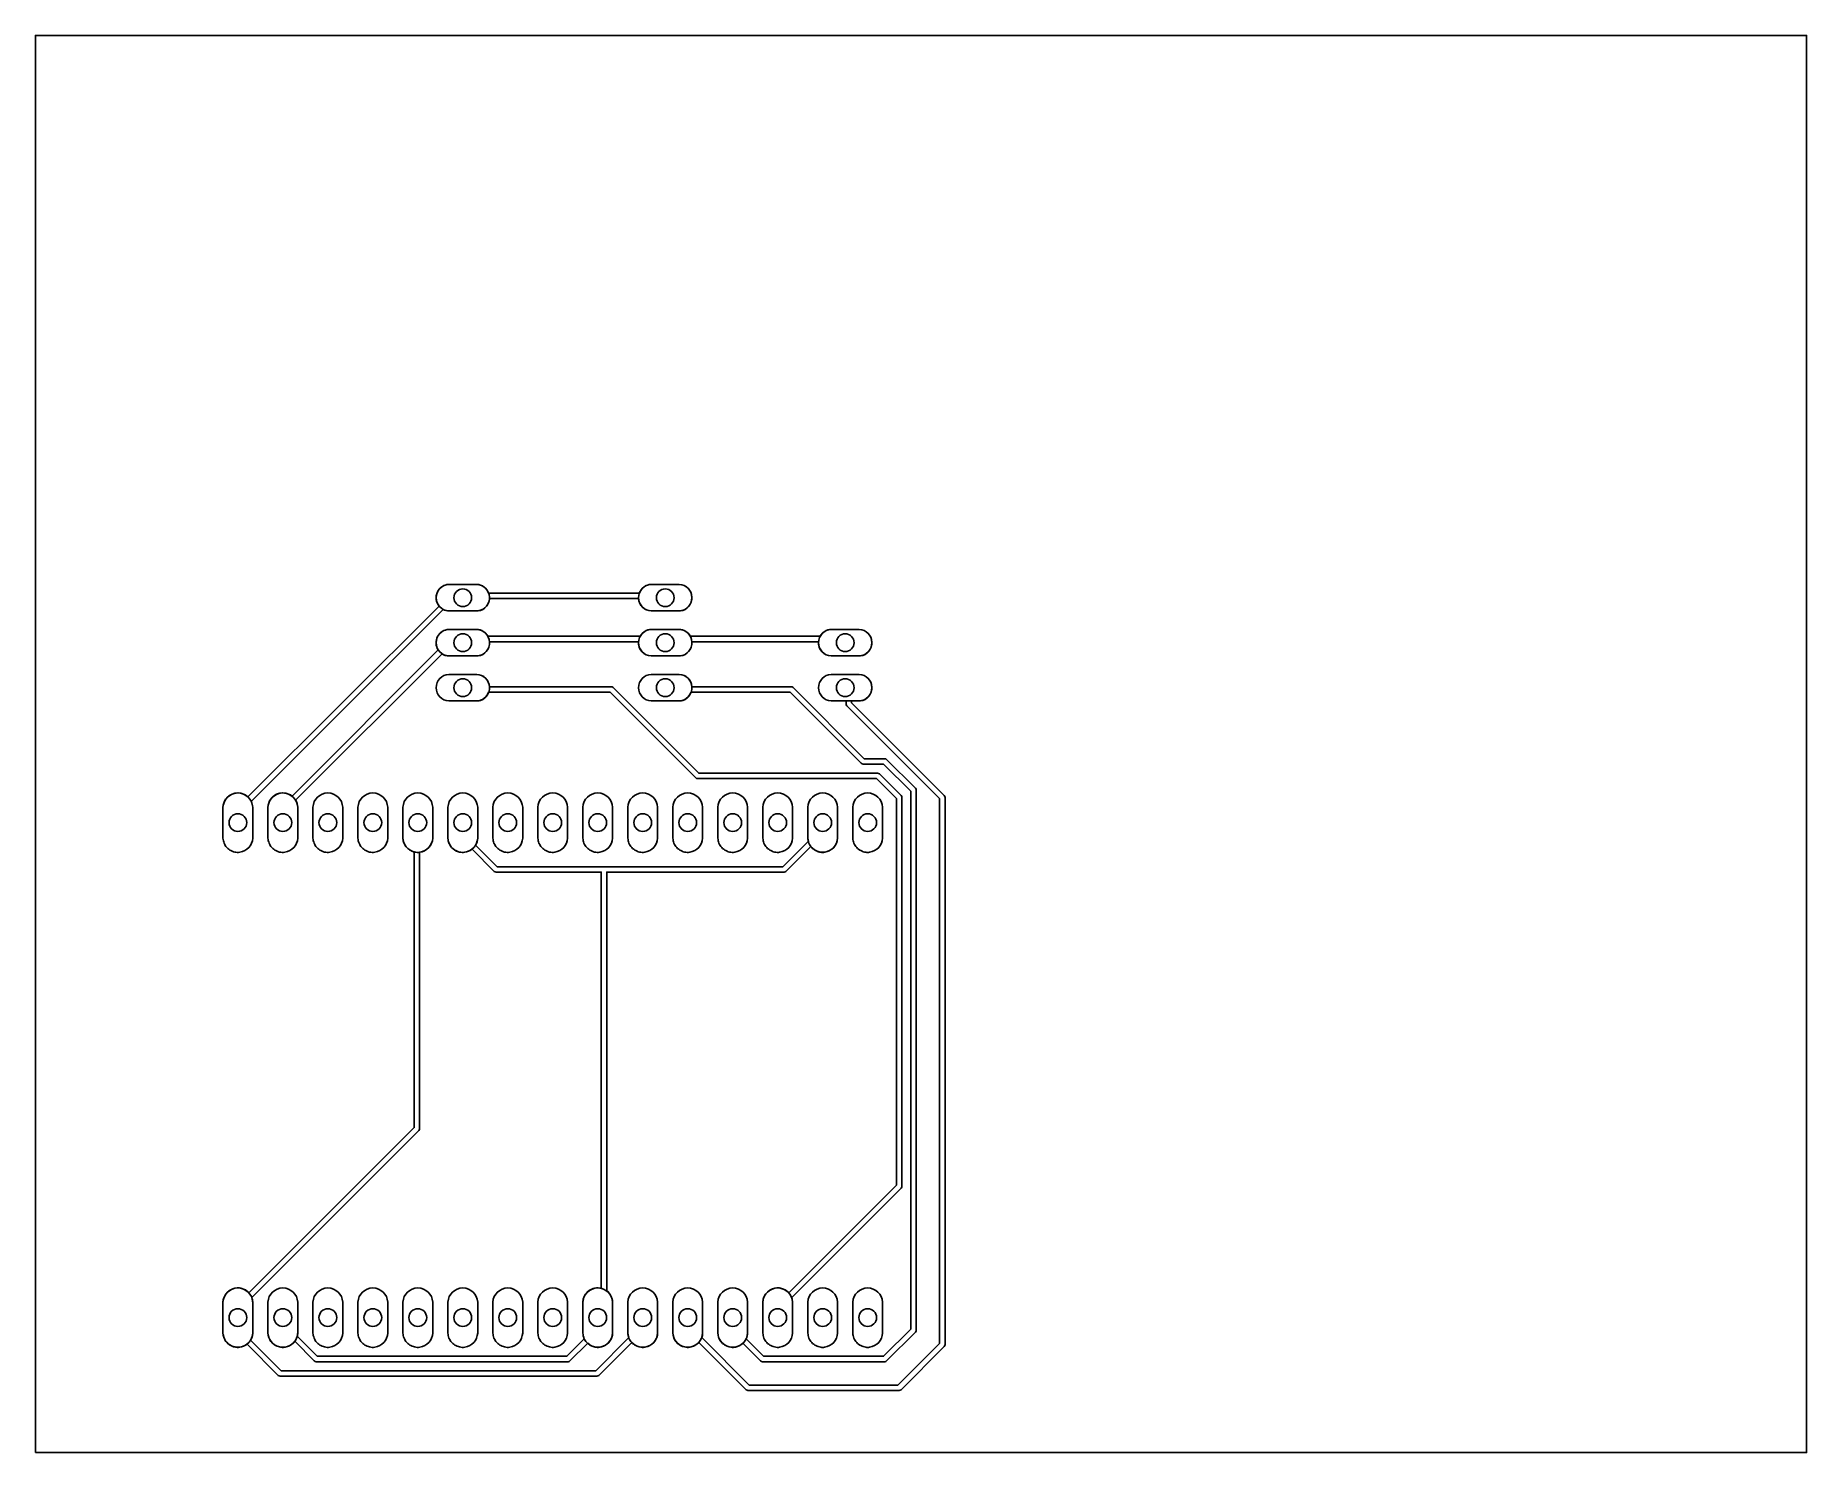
# Model space of a CAD drawing. Header units: millimetres. Extents: x 0 to 100, y 0 to 80.
import ezdxf

# ---------------------------------------------------------------- set-up
doc = ezdxf.new("R2010")
doc.units = ezdxf.units.MM

msp = doc.modelspace()

# ---------------------------------------------------------------- linework, layer by layer
at = {"layer": '16_copper'}
for points in [[(11.54, 33.89, 0.36397), (12.27, 34.69), (12.27, 36.43, 0.10123), (12.19, 36.76), (23.02, 47.6, 0.111), (23.34, 47.51), (24.92, 47.51, 0.38049), (25.64, 48.21), (34.05, 48.21, 0.38049), (34.77, 47.51), (36.35, 47.51, 0.95208), (36.35, 49.01), (34.77, 49.01, 0.30347), (34.1, 48.51), (25.59, 48.51, 0.30347), (24.92, 49.01), (23.34, 49.01, 0.61054), (22.79, 47.79), (12, 37.01, 0.64123), (10.59, 36.43), (10.59, 34.69), (10.6, 34.61), (10.61, 34.54), (10.63, 34.47), (10.65, 34.4), (10.69, 34.33), (10.72, 34.27), (10.76, 34.21), (10.81, 34.15), (10.86, 34.1), (10.92, 34.06), (10.98, 34.01), (11.04, 33.98), (11.11, 33.95), (11.18, 33.92), (11.25, 33.9), (11.32, 33.89), (11.39, 33.88), (11.47, 33.88)], [(14.08, 33.89, 0.36397), (14.81, 34.69), (14.81, 36.43, 0.12391), (14.69, 36.83), (22.96, 45.09, 0.13594), (23.34, 44.97), (24.92, 44.97, 0.41959), (25.64, 45.77), (34.05, 45.77, 0.41959), (34.77, 44.97), (36.35, 44.97, 0.41959), (37.07, 45.77), (44.21, 45.77, 0.41959), (44.93, 44.97), (46.51, 44.97, 0.95208), (46.51, 46.47), (44.93, 46.47, 0.2635), (44.3, 46.08), (36.98, 46.08, 0.2635), (36.35, 46.47), (34.77, 46.47, 0.2635), (34.14, 46.08), (25.55, 46.08, 0.2635), (24.92, 46.47), (23.34, 46.47, 0.57787), (22.74, 45.31), (14.49, 37.06, 0.61132), (13.13, 36.43), (13.13, 34.69), (13.14, 34.61), (13.15, 34.54), (13.17, 34.47), (13.19, 34.4), (13.23, 34.33), (13.26, 34.27), (13.3, 34.21), (13.35, 34.15), (13.4, 34.1), (13.46, 34.06), (13.52, 34.01), (13.58, 33.98), (13.65, 33.95), (13.72, 33.92), (13.79, 33.9), (13.86, 33.89), (13.93, 33.88), (14.01, 33.88)], [(42.02, 5.95, 0.36397), (42.75, 6.75), (42.75, 8.49, 0.07792), (42.7, 8.75), (48.88, 14.93, 0.19891), (48.92, 15.04), (48.92, 36.98, 0.19891), (48.88, 37.09), (47.66, 38.31, 0.19891), (47.55, 38.35), (37.45, 38.35), (32.62, 43.19, 0.19891), (32.51, 43.23), (25.64, 43.23, 0.38049), (24.92, 43.93), (23.34, 43.93, 0.95208), (23.34, 42.43), (24.92, 42.43, 0.30347), (25.59, 42.93), (32.45, 42.93), (37.28, 38.09, 0.19891), (37.39, 38.05), (47.49, 38.05), (48.62, 36.92), (48.62, 15.1), (42.53, 9.02, 0.67189), (41.07, 8.49), (41.07, 6.75), (41.08, 6.67), (41.09, 6.6), (41.11, 6.53), (41.13, 6.46), (41.17, 6.39), (41.2, 6.33), (41.24, 6.27), (41.29, 6.21), (41.34, 6.16), (41.4, 6.12), (41.46, 6.07), (41.52, 6.04), (41.59, 6.01), (41.66, 5.98), (41.73, 5.96), (41.8, 5.95), (41.87, 5.94), (41.95, 5.94)], [(47.96, 5.13, 0.18918), (48.06, 5.18), (49.69, 6.8, 0.19891), (49.73, 6.91), (49.73, 37.39, 0.19891), (49.69, 37.5), (48.06, 39.12, 0.19891), (47.96, 39.17), (46.8, 39.17), (42.78, 43.19, 0.19891), (42.67, 43.23), (37.07, 43.23, 0.38049), (36.35, 43.93), (34.77, 43.93, 0.95208), (34.77, 42.43), (36.35, 42.43, 0.30347), (37.02, 42.93), (42.61, 42.93), (46.63, 38.91, 0.19891), (46.74, 38.86), (47.89, 38.86), (49.43, 37.33), (49.43, 6.97), (47.89, 5.44), (41.11, 5.44), (40.13, 6.42, 0.10123), (40.21, 6.75), (40.21, 8.49, 0.95729), (38.53, 8.49), (38.53, 6.75, 0.64123), (39.94, 6.17), (40.94, 5.18, 0.19891), (41.05, 5.13), (47.96, 5.13)], [(48.77, 3.51, 0.18918), (48.88, 3.55), (51.31, 5.99, 0.19891), (51.36, 6.1), (51.36, 36.98, 0.19891), (51.31, 37.09), (46.08, 42.33), (46.08, 42.43), (46.51, 42.43, 0.95208), (46.51, 43.93), (44.93, 43.93, 0.95208), (44.93, 42.43), (45.77, 42.43), (45.77, 42.27, 0.19891), (45.82, 42.16), (51.05, 36.92), (51.05, 6.16), (48.7, 3.81), (40.3, 3.81), (37.62, 6.49, 0.07792), (37.67, 6.75), (37.67, 8.49, 0.95729), (35.99, 8.49), (35.99, 6.75, 0.67189), (37.45, 6.22), (40.13, 3.55, 0.19891), (40.23, 3.51), (48.77, 3.51)], [(31.7, 4.32, 0.18918), (31.81, 4.36), (33.67, 6.22, 0.67189), (35.13, 6.75), (35.13, 8.49, 0.95729), (33.45, 8.49), (33.45, 6.75, 0.07792), (33.5, 6.49), (31.64, 4.62), (13.88, 4.62), (12.15, 6.35, 0.12391), (12.27, 6.75), (12.27, 8.49, 0.07792), (12.22, 8.75), (21.65, 18.18, 0.19891), (21.69, 18.29), (21.69, 33.89, 0.36665), (22.43, 34.69), (22.43, 36.43, 0.95729), (20.75, 36.43), (20.75, 34.69, 0.33204), (21.39, 33.91), (21.39, 18.35), (12.05, 9.02, 0.67189), (10.59, 8.49), (10.59, 6.75, 0.61132), (11.95, 6.12), (13.71, 4.36, 0.19891), (13.82, 4.32), (31.7, 4.32)], [(24.85, 34.29, 0.12391), (24.97, 34.69), (24.97, 36.43, 0.95729), (23.29, 36.43), (23.29, 34.69, 0.61132), (24.65, 34.06), (25.9, 32.81, 0.19891), (26.01, 32.77), (31.95, 32.77), (31.95, 9.27, 0.47445), (30.91, 8.49), (30.91, 6.75, 0.10123), (30.99, 6.42), (30.01, 5.44), (15.91, 5.44), (14.78, 6.57, 0.05366), (14.81, 6.75), (14.81, 8.49, 0.95729), (13.13, 8.49), (13.13, 6.75, 0.70359), (14.64, 6.28), (15.74, 5.18, 0.19891), (15.85, 5.13), (30.07, 5.13, 0.19891), (30.18, 5.18), (31.18, 6.17, 0.64123), (32.59, 6.75), (32.59, 8.49, 0.22274), (32.26, 9.13), (32.26, 32.77), (42.27, 32.77, 0.19891), (42.37, 32.81), (43.78, 34.22, 0.70359), (45.29, 34.69), (45.29, 36.43, 0.95729), (43.61, 36.43), (43.61, 34.69, 0.05366), (43.64, 34.51), (42.2, 33.07), (26.07, 33.07)], [(16.62, 33.89, 0.36397), (17.35, 34.69), (17.35, 36.43, 0.95729), (15.67, 36.43), (15.67, 34.69), (15.68, 34.61), (15.69, 34.54), (15.71, 34.47), (15.73, 34.4), (15.77, 34.33), (15.8, 34.27), (15.84, 34.21), (15.89, 34.15), (15.94, 34.1), (16, 34.06), (16.06, 34.01), (16.12, 33.98), (16.19, 33.95), (16.26, 33.92), (16.33, 33.9), (16.4, 33.89), (16.47, 33.88), (16.55, 33.88)], [(19.16, 33.89, 0.36397), (19.89, 34.69), (19.89, 36.43, 0.95729), (18.21, 36.43), (18.21, 34.69), (18.22, 34.61), (18.23, 34.54), (18.25, 34.47), (18.27, 34.4), (18.31, 34.33), (18.34, 34.27), (18.38, 34.21), (18.43, 34.15), (18.48, 34.1), (18.54, 34.06), (18.6, 34.01), (18.66, 33.98), (18.73, 33.95), (18.8, 33.92), (18.87, 33.9), (18.94, 33.89), (19.01, 33.88), (19.09, 33.88)], [(26.78, 33.89, 0.36397), (27.51, 34.69), (27.51, 36.43, 0.95729), (25.83, 36.43), (25.83, 34.69), (25.84, 34.61), (25.85, 34.54), (25.87, 34.47), (25.89, 34.4), (25.93, 34.33), (25.96, 34.27), (26, 34.21), (26.05, 34.15), (26.1, 34.1), (26.16, 34.06), (26.22, 34.01), (26.28, 33.98), (26.35, 33.95), (26.42, 33.92), (26.49, 33.9), (26.56, 33.89), (26.63, 33.88), (26.71, 33.88)], [(29.32, 33.89, 0.36397), (30.05, 34.69), (30.05, 36.43, 0.95729), (28.37, 36.43), (28.37, 34.69), (28.38, 34.61), (28.39, 34.54), (28.41, 34.47), (28.43, 34.4), (28.47, 34.33), (28.5, 34.27), (28.54, 34.21), (28.59, 34.15), (28.64, 34.1), (28.7, 34.06), (28.76, 34.01), (28.82, 33.98), (28.89, 33.95), (28.96, 33.92), (29.03, 33.9), (29.1, 33.89), (29.17, 33.88), (29.25, 33.88)], [(31.86, 33.89, 0.36397), (32.59, 34.69), (32.59, 36.43, 0.95729), (30.91, 36.43), (30.91, 34.69), (30.92, 34.61), (30.93, 34.54), (30.95, 34.47), (30.97, 34.4), (31.01, 34.33), (31.04, 34.27), (31.08, 34.21), (31.13, 34.15), (31.18, 34.1), (31.24, 34.06), (31.3, 34.01), (31.36, 33.98), (31.43, 33.95), (31.5, 33.92), (31.57, 33.9), (31.64, 33.89), (31.71, 33.88), (31.79, 33.88)], [(34.4, 33.89, 0.36397), (35.13, 34.69), (35.13, 36.43, 0.95729), (33.45, 36.43), (33.45, 34.69), (33.46, 34.61), (33.47, 34.54), (33.49, 34.47), (33.51, 34.4), (33.55, 34.33), (33.58, 34.27), (33.62, 34.21), (33.67, 34.15), (33.72, 34.1), (33.78, 34.06), (33.84, 34.01), (33.9, 33.98), (33.97, 33.95), (34.04, 33.92), (34.11, 33.9), (34.18, 33.89), (34.25, 33.88), (34.33, 33.88)], [(36.94, 33.89, 0.36397), (37.67, 34.69), (37.67, 36.43, 0.95729), (35.99, 36.43), (35.99, 34.69), (36, 34.61), (36.01, 34.54), (36.03, 34.47), (36.05, 34.4), (36.09, 34.33), (36.12, 34.27), (36.16, 34.21), (36.21, 34.15), (36.26, 34.1), (36.32, 34.06), (36.38, 34.01), (36.44, 33.98), (36.51, 33.95), (36.58, 33.92), (36.65, 33.9), (36.72, 33.89), (36.79, 33.88), (36.87, 33.88)], [(39.48, 33.89, 0.36397), (40.21, 34.69), (40.21, 36.43, 0.95729), (38.53, 36.43), (38.53, 34.69), (38.54, 34.61), (38.55, 34.54), (38.57, 34.47), (38.59, 34.4), (38.63, 34.33), (38.66, 34.27), (38.7, 34.21), (38.75, 34.15), (38.8, 34.1), (38.86, 34.06), (38.92, 34.01), (38.98, 33.98), (39.05, 33.95), (39.12, 33.92), (39.19, 33.9), (39.26, 33.89), (39.33, 33.88), (39.41, 33.88)], [(42.02, 33.89, 0.36397), (42.75, 34.69), (42.75, 36.43, 0.95729), (41.07, 36.43), (41.07, 34.69), (41.08, 34.61), (41.09, 34.54), (41.11, 34.47), (41.13, 34.4), (41.17, 34.33), (41.2, 34.27), (41.24, 34.21), (41.29, 34.15), (41.34, 34.1), (41.4, 34.06), (41.46, 34.01), (41.52, 33.98), (41.59, 33.95), (41.66, 33.92), (41.73, 33.9), (41.8, 33.89), (41.87, 33.88), (41.95, 33.88)], [(47.1, 33.89, 0.36397), (47.83, 34.69), (47.83, 36.43, 0.95729), (46.15, 36.43), (46.15, 34.69), (46.16, 34.61), (46.17, 34.54), (46.19, 34.47), (46.21, 34.4), (46.25, 34.33), (46.28, 34.27), (46.32, 34.21), (46.37, 34.15), (46.42, 34.1), (46.48, 34.06), (46.54, 34.01), (46.6, 33.98), (46.67, 33.95), (46.74, 33.92), (46.81, 33.9), (46.88, 33.89), (46.95, 33.88), (47.03, 33.88)], [(16.62, 5.95, 0.36397), (17.35, 6.75), (17.35, 8.49, 0.95729), (15.67, 8.49), (15.67, 6.75), (15.68, 6.67), (15.69, 6.6), (15.71, 6.53), (15.73, 6.46), (15.77, 6.39), (15.8, 6.33), (15.84, 6.27), (15.89, 6.21), (15.94, 6.16), (16, 6.12), (16.06, 6.07), (16.12, 6.04), (16.19, 6.01), (16.26, 5.98), (16.33, 5.96), (16.4, 5.95), (16.47, 5.94), (16.55, 5.94)], [(19.16, 5.95, 0.36397), (19.89, 6.75), (19.89, 8.49, 0.95729), (18.21, 8.49), (18.21, 6.75), (18.22, 6.67), (18.23, 6.6), (18.25, 6.53), (18.27, 6.46), (18.31, 6.39), (18.34, 6.33), (18.38, 6.27), (18.43, 6.21), (18.48, 6.16), (18.54, 6.12), (18.6, 6.07), (18.66, 6.04), (18.73, 6.01), (18.8, 5.98), (18.87, 5.96), (18.94, 5.95), (19.01, 5.94), (19.09, 5.94)], [(21.7, 5.95, 0.36397), (22.43, 6.75), (22.43, 8.49, 0.95729), (20.75, 8.49), (20.75, 6.75), (20.76, 6.67), (20.77, 6.6), (20.79, 6.53), (20.81, 6.46), (20.85, 6.39), (20.88, 6.33), (20.92, 6.27), (20.97, 6.21), (21.02, 6.16), (21.08, 6.12), (21.14, 6.07), (21.2, 6.04), (21.27, 6.01), (21.34, 5.98), (21.41, 5.96), (21.48, 5.95), (21.55, 5.94), (21.63, 5.94)], [(24.24, 5.95, 0.36397), (24.97, 6.75), (24.97, 8.49, 0.95729), (23.29, 8.49), (23.29, 6.75), (23.3, 6.67), (23.31, 6.6), (23.33, 6.53), (23.35, 6.46), (23.39, 6.39), (23.42, 6.33), (23.46, 6.27), (23.51, 6.21), (23.56, 6.16), (23.62, 6.12), (23.68, 6.07), (23.74, 6.04), (23.81, 6.01), (23.88, 5.98), (23.95, 5.96), (24.02, 5.95), (24.09, 5.94), (24.17, 5.94)], [(26.78, 5.95, 0.36397), (27.51, 6.75), (27.51, 8.49, 0.95729), (25.83, 8.49), (25.83, 6.75), (25.84, 6.67), (25.85, 6.6), (25.87, 6.53), (25.89, 6.46), (25.93, 6.39), (25.96, 6.33), (26, 6.27), (26.05, 6.21), (26.1, 6.16), (26.16, 6.12), (26.22, 6.07), (26.28, 6.04), (26.35, 6.01), (26.42, 5.98), (26.49, 5.96), (26.56, 5.95), (26.63, 5.94), (26.71, 5.94)], [(29.32, 5.95, 0.36397), (30.05, 6.75), (30.05, 8.49, 0.95729), (28.37, 8.49), (28.37, 6.75), (28.38, 6.67), (28.39, 6.6), (28.41, 6.53), (28.43, 6.46), (28.47, 6.39), (28.5, 6.33), (28.54, 6.27), (28.59, 6.21), (28.64, 6.16), (28.7, 6.12), (28.76, 6.07), (28.82, 6.04), (28.89, 6.01), (28.96, 5.98), (29.03, 5.96), (29.1, 5.95), (29.17, 5.94), (29.25, 5.94)], [(44.56, 5.95, 0.36397), (45.29, 6.75), (45.29, 8.49, 0.95729), (43.61, 8.49), (43.61, 6.75), (43.62, 6.67), (43.63, 6.6), (43.65, 6.53), (43.67, 6.46), (43.71, 6.39), (43.74, 6.33), (43.78, 6.27), (43.83, 6.21), (43.88, 6.16), (43.94, 6.12), (44, 6.07), (44.06, 6.04), (44.13, 6.01), (44.2, 5.98), (44.27, 5.96), (44.34, 5.95), (44.41, 5.94), (44.49, 5.94)], [(47.1, 5.95, 0.36397), (47.83, 6.75), (47.83, 8.49, 0.95729), (46.15, 8.49), (46.15, 6.75), (46.16, 6.67), (46.17, 6.6), (46.19, 6.53), (46.21, 6.46), (46.25, 6.39), (46.28, 6.33), (46.32, 6.27), (46.37, 6.21), (46.42, 6.16), (46.48, 6.12), (46.54, 6.07), (46.6, 6.04), (46.67, 6.01), (46.74, 5.98), (46.81, 5.96), (46.88, 5.95), (46.95, 5.94), (47.03, 5.94)]]:
    msp.add_lwpolyline(points, format="xyb", close=True, dxfattribs=at)
at = {"layer": '1_copper'}
for points in [[(24.99, 47.51, 0.90635), (24.92, 49.01), (23.34, 49.01, 0.95208), (23.34, 47.51), (24.92, 47.51)], [(36.42, 47.51, 0.90635), (36.35, 49.01), (34.77, 49.01, 0.95208), (34.77, 47.51), (36.35, 47.51)], [(24.99, 44.97, 0.90635), (24.92, 46.47), (23.34, 46.47, 0.95208), (23.34, 44.97), (24.92, 44.97)], [(36.42, 44.97, 0.90635), (36.35, 46.47), (34.77, 46.47, 0.95208), (34.77, 44.97), (36.35, 44.97)], [(46.58, 44.97, 0.90635), (46.51, 46.47), (44.93, 46.47, 0.95208), (44.93, 44.97), (46.51, 44.97)], [(24.99, 42.43, 0.90635), (24.92, 43.93), (23.34, 43.93, 0.95208), (23.34, 42.43), (24.92, 42.43)], [(36.42, 42.43, 0.90635), (36.35, 43.93), (34.77, 43.93, 0.95208), (34.77, 42.43), (36.35, 42.43)], [(46.58, 42.43, 0.90635), (46.51, 43.93), (44.93, 43.93, 0.95208), (44.93, 42.43), (46.51, 42.43)], [(11.54, 33.89, 0.36397), (12.27, 34.69), (12.27, 36.43, 0.95729), (10.59, 36.43), (10.59, 34.69), (10.6, 34.61), (10.61, 34.54), (10.63, 34.47), (10.65, 34.4), (10.69, 34.33), (10.72, 34.27), (10.76, 34.21), (10.81, 34.15), (10.86, 34.1), (10.92, 34.06), (10.98, 34.01), (11.04, 33.98), (11.11, 33.95), (11.18, 33.92), (11.25, 33.9), (11.32, 33.89), (11.39, 33.88), (11.47, 33.88)], [(14.08, 33.89, 0.36397), (14.81, 34.69), (14.81, 36.43, 0.95729), (13.13, 36.43), (13.13, 34.69), (13.14, 34.61), (13.15, 34.54), (13.17, 34.47), (13.19, 34.4), (13.23, 34.33), (13.26, 34.27), (13.3, 34.21), (13.35, 34.15), (13.4, 34.1), (13.46, 34.06), (13.52, 34.01), (13.58, 33.98), (13.65, 33.95), (13.72, 33.92), (13.79, 33.9), (13.86, 33.89), (13.93, 33.88), (14.01, 33.88)], [(16.62, 33.89, 0.36397), (17.35, 34.69), (17.35, 36.43, 0.95729), (15.67, 36.43), (15.67, 34.69), (15.68, 34.61), (15.69, 34.54), (15.71, 34.47), (15.73, 34.4), (15.77, 34.33), (15.8, 34.27), (15.84, 34.21), (15.89, 34.15), (15.94, 34.1), (16, 34.06), (16.06, 34.01), (16.12, 33.98), (16.19, 33.95), (16.26, 33.92), (16.33, 33.9), (16.4, 33.89), (16.47, 33.88), (16.55, 33.88)], [(19.16, 33.89, 0.36397), (19.89, 34.69), (19.89, 36.43, 0.95729), (18.21, 36.43), (18.21, 34.69), (18.22, 34.61), (18.23, 34.54), (18.25, 34.47), (18.27, 34.4), (18.31, 34.33), (18.34, 34.27), (18.38, 34.21), (18.43, 34.15), (18.48, 34.1), (18.54, 34.06), (18.6, 34.01), (18.66, 33.98), (18.73, 33.95), (18.8, 33.92), (18.87, 33.9), (18.94, 33.89), (19.01, 33.88), (19.09, 33.88)], [(21.7, 33.89, 0.36397), (22.43, 34.69), (22.43, 36.43, 0.95729), (20.75, 36.43), (20.75, 34.69), (20.76, 34.61), (20.77, 34.54), (20.79, 34.47), (20.81, 34.4), (20.85, 34.33), (20.88, 34.27), (20.92, 34.21), (20.97, 34.15), (21.02, 34.1), (21.08, 34.06), (21.14, 34.01), (21.2, 33.98), (21.27, 33.95), (21.34, 33.92), (21.41, 33.9), (21.48, 33.89), (21.55, 33.88), (21.63, 33.88)], [(24.24, 33.89, 0.36397), (24.97, 34.69), (24.97, 36.43, 0.95729), (23.29, 36.43), (23.29, 34.69), (23.3, 34.61), (23.31, 34.54), (23.33, 34.47), (23.35, 34.4), (23.39, 34.33), (23.42, 34.27), (23.46, 34.21), (23.51, 34.15), (23.56, 34.1), (23.62, 34.06), (23.68, 34.01), (23.74, 33.98), (23.81, 33.95), (23.88, 33.92), (23.95, 33.9), (24.02, 33.89), (24.09, 33.88), (24.17, 33.88)], [(26.78, 33.89, 0.36397), (27.51, 34.69), (27.51, 36.43, 0.95729), (25.83, 36.43), (25.83, 34.69), (25.84, 34.61), (25.85, 34.54), (25.87, 34.47), (25.89, 34.4), (25.93, 34.33), (25.96, 34.27), (26, 34.21), (26.05, 34.15), (26.1, 34.1), (26.16, 34.06), (26.22, 34.01), (26.28, 33.98), (26.35, 33.95), (26.42, 33.92), (26.49, 33.9), (26.56, 33.89), (26.63, 33.88), (26.71, 33.88)], [(29.32, 33.89, 0.36397), (30.05, 34.69), (30.05, 36.43, 0.95729), (28.37, 36.43), (28.37, 34.69), (28.38, 34.61), (28.39, 34.54), (28.41, 34.47), (28.43, 34.4), (28.47, 34.33), (28.5, 34.27), (28.54, 34.21), (28.59, 34.15), (28.64, 34.1), (28.7, 34.06), (28.76, 34.01), (28.82, 33.98), (28.89, 33.95), (28.96, 33.92), (29.03, 33.9), (29.1, 33.89), (29.17, 33.88), (29.25, 33.88)], [(31.86, 33.89, 0.36397), (32.59, 34.69), (32.59, 36.43, 0.95729), (30.91, 36.43), (30.91, 34.69), (30.92, 34.61), (30.93, 34.54), (30.95, 34.47), (30.97, 34.4), (31.01, 34.33), (31.04, 34.27), (31.08, 34.21), (31.13, 34.15), (31.18, 34.1), (31.24, 34.06), (31.3, 34.01), (31.36, 33.98), (31.43, 33.95), (31.5, 33.92), (31.57, 33.9), (31.64, 33.89), (31.71, 33.88), (31.79, 33.88)], [(34.4, 33.89, 0.36397), (35.13, 34.69), (35.13, 36.43, 0.95729), (33.45, 36.43), (33.45, 34.69), (33.46, 34.61), (33.47, 34.54), (33.49, 34.47), (33.51, 34.4), (33.55, 34.33), (33.58, 34.27), (33.62, 34.21), (33.67, 34.15), (33.72, 34.1), (33.78, 34.06), (33.84, 34.01), (33.9, 33.98), (33.97, 33.95), (34.04, 33.92), (34.11, 33.9), (34.18, 33.89), (34.25, 33.88), (34.33, 33.88)], [(36.94, 33.89, 0.36397), (37.67, 34.69), (37.67, 36.43, 0.95729), (35.99, 36.43), (35.99, 34.69), (36, 34.61), (36.01, 34.54), (36.03, 34.47), (36.05, 34.4), (36.09, 34.33), (36.12, 34.27), (36.16, 34.21), (36.21, 34.15), (36.26, 34.1), (36.32, 34.06), (36.38, 34.01), (36.44, 33.98), (36.51, 33.95), (36.58, 33.92), (36.65, 33.9), (36.72, 33.89), (36.79, 33.88), (36.87, 33.88)], [(39.48, 33.89, 0.36397), (40.21, 34.69), (40.21, 36.43, 0.95729), (38.53, 36.43), (38.53, 34.69), (38.54, 34.61), (38.55, 34.54), (38.57, 34.47), (38.59, 34.4), (38.63, 34.33), (38.66, 34.27), (38.7, 34.21), (38.75, 34.15), (38.8, 34.1), (38.86, 34.06), (38.92, 34.01), (38.98, 33.98), (39.05, 33.95), (39.12, 33.92), (39.19, 33.9), (39.26, 33.89), (39.33, 33.88), (39.41, 33.88)], [(42.02, 33.89, 0.36397), (42.75, 34.69), (42.75, 36.43, 0.95729), (41.07, 36.43), (41.07, 34.69), (41.08, 34.61), (41.09, 34.54), (41.11, 34.47), (41.13, 34.4), (41.17, 34.33), (41.2, 34.27), (41.24, 34.21), (41.29, 34.15), (41.34, 34.1), (41.4, 34.06), (41.46, 34.01), (41.52, 33.98), (41.59, 33.95), (41.66, 33.92), (41.73, 33.9), (41.8, 33.89), (41.87, 33.88), (41.95, 33.88)], [(44.56, 33.89, 0.36397), (45.29, 34.69), (45.29, 36.43, 0.95729), (43.61, 36.43), (43.61, 34.69), (43.62, 34.61), (43.63, 34.54), (43.65, 34.47), (43.67, 34.4), (43.71, 34.33), (43.74, 34.27), (43.78, 34.21), (43.83, 34.15), (43.88, 34.1), (43.94, 34.06), (44, 34.01), (44.06, 33.98), (44.13, 33.95), (44.2, 33.92), (44.27, 33.9), (44.34, 33.89), (44.41, 33.88), (44.49, 33.88)], [(47.1, 33.89, 0.36397), (47.83, 34.69), (47.83, 36.43, 0.95729), (46.15, 36.43), (46.15, 34.69), (46.16, 34.61), (46.17, 34.54), (46.19, 34.47), (46.21, 34.4), (46.25, 34.33), (46.28, 34.27), (46.32, 34.21), (46.37, 34.15), (46.42, 34.1), (46.48, 34.06), (46.54, 34.01), (46.6, 33.98), (46.67, 33.95), (46.74, 33.92), (46.81, 33.9), (46.88, 33.89), (46.95, 33.88), (47.03, 33.88)], [(11.54, 5.95, 0.36397), (12.27, 6.75), (12.27, 8.49, 0.95729), (10.59, 8.49), (10.59, 6.75), (10.6, 6.67), (10.61, 6.6), (10.63, 6.53), (10.65, 6.46), (10.69, 6.39), (10.72, 6.33), (10.76, 6.27), (10.81, 6.21), (10.86, 6.16), (10.92, 6.12), (10.98, 6.07), (11.04, 6.04), (11.11, 6.01), (11.18, 5.98), (11.25, 5.96), (11.32, 5.95), (11.39, 5.94), (11.47, 5.94)], [(14.08, 5.95, 0.36397), (14.81, 6.75), (14.81, 8.49, 0.95729), (13.13, 8.49), (13.13, 6.75), (13.14, 6.67), (13.15, 6.6), (13.17, 6.53), (13.19, 6.46), (13.23, 6.39), (13.26, 6.33), (13.3, 6.27), (13.35, 6.21), (13.4, 6.16), (13.46, 6.12), (13.52, 6.07), (13.58, 6.04), (13.65, 6.01), (13.72, 5.98), (13.79, 5.96), (13.86, 5.95), (13.93, 5.94), (14.01, 5.94)], [(16.62, 5.95, 0.36397), (17.35, 6.75), (17.35, 8.49, 0.95729), (15.67, 8.49), (15.67, 6.75), (15.68, 6.67), (15.69, 6.6), (15.71, 6.53), (15.73, 6.46), (15.77, 6.39), (15.8, 6.33), (15.84, 6.27), (15.89, 6.21), (15.94, 6.16), (16, 6.12), (16.06, 6.07), (16.12, 6.04), (16.19, 6.01), (16.26, 5.98), (16.33, 5.96), (16.4, 5.95), (16.47, 5.94), (16.55, 5.94)], [(19.16, 5.95, 0.36397), (19.89, 6.75), (19.89, 8.49, 0.95729), (18.21, 8.49), (18.21, 6.75), (18.22, 6.67), (18.23, 6.6), (18.25, 6.53), (18.27, 6.46), (18.31, 6.39), (18.34, 6.33), (18.38, 6.27), (18.43, 6.21), (18.48, 6.16), (18.54, 6.12), (18.6, 6.07), (18.66, 6.04), (18.73, 6.01), (18.8, 5.98), (18.87, 5.96), (18.94, 5.95), (19.01, 5.94), (19.09, 5.94)], [(21.7, 5.95, 0.36397), (22.43, 6.75), (22.43, 8.49, 0.95729), (20.75, 8.49), (20.75, 6.75), (20.76, 6.67), (20.77, 6.6), (20.79, 6.53), (20.81, 6.46), (20.85, 6.39), (20.88, 6.33), (20.92, 6.27), (20.97, 6.21), (21.02, 6.16), (21.08, 6.12), (21.14, 6.07), (21.2, 6.04), (21.27, 6.01), (21.34, 5.98), (21.41, 5.96), (21.48, 5.95), (21.55, 5.94), (21.63, 5.94)], [(24.24, 5.95, 0.36397), (24.97, 6.75), (24.97, 8.49, 0.95729), (23.29, 8.49), (23.29, 6.75), (23.3, 6.67), (23.31, 6.6), (23.33, 6.53), (23.35, 6.46), (23.39, 6.39), (23.42, 6.33), (23.46, 6.27), (23.51, 6.21), (23.56, 6.16), (23.62, 6.12), (23.68, 6.07), (23.74, 6.04), (23.81, 6.01), (23.88, 5.98), (23.95, 5.96), (24.02, 5.95), (24.09, 5.94), (24.17, 5.94)], [(26.78, 5.95, 0.36397), (27.51, 6.75), (27.51, 8.49, 0.95729), (25.83, 8.49), (25.83, 6.75), (25.84, 6.67), (25.85, 6.6), (25.87, 6.53), (25.89, 6.46), (25.93, 6.39), (25.96, 6.33), (26, 6.27), (26.05, 6.21), (26.1, 6.16), (26.16, 6.12), (26.22, 6.07), (26.28, 6.04), (26.35, 6.01), (26.42, 5.98), (26.49, 5.96), (26.56, 5.95), (26.63, 5.94), (26.71, 5.94)], [(29.32, 5.95, 0.36397), (30.05, 6.75), (30.05, 8.49, 0.95729), (28.37, 8.49), (28.37, 6.75), (28.38, 6.67), (28.39, 6.6), (28.41, 6.53), (28.43, 6.46), (28.47, 6.39), (28.5, 6.33), (28.54, 6.27), (28.59, 6.21), (28.64, 6.16), (28.7, 6.12), (28.76, 6.07), (28.82, 6.04), (28.89, 6.01), (28.96, 5.98), (29.03, 5.96), (29.1, 5.95), (29.17, 5.94), (29.25, 5.94)], [(31.86, 5.95, 0.36397), (32.59, 6.75), (32.59, 8.49, 0.95729), (30.91, 8.49), (30.91, 6.75), (30.92, 6.67), (30.93, 6.6), (30.95, 6.53), (30.97, 6.46), (31.01, 6.39), (31.04, 6.33), (31.08, 6.27), (31.13, 6.21), (31.18, 6.16), (31.24, 6.12), (31.3, 6.07), (31.36, 6.04), (31.43, 6.01), (31.5, 5.98), (31.57, 5.96), (31.64, 5.95), (31.71, 5.94), (31.79, 5.94)], [(34.4, 5.95, 0.36397), (35.13, 6.75), (35.13, 8.49, 0.95729), (33.45, 8.49), (33.45, 6.75), (33.46, 6.67), (33.47, 6.6), (33.49, 6.53), (33.51, 6.46), (33.55, 6.39), (33.58, 6.33), (33.62, 6.27), (33.67, 6.21), (33.72, 6.16), (33.78, 6.12), (33.84, 6.07), (33.9, 6.04), (33.97, 6.01), (34.04, 5.98), (34.11, 5.96), (34.18, 5.95), (34.25, 5.94), (34.33, 5.94)], [(36.94, 5.95, 0.36397), (37.67, 6.75), (37.67, 8.49, 0.95729), (35.99, 8.49), (35.99, 6.75), (36, 6.67), (36.01, 6.6), (36.03, 6.53), (36.05, 6.46), (36.09, 6.39), (36.12, 6.33), (36.16, 6.27), (36.21, 6.21), (36.26, 6.16), (36.32, 6.12), (36.38, 6.07), (36.44, 6.04), (36.51, 6.01), (36.58, 5.98), (36.65, 5.96), (36.72, 5.95), (36.79, 5.94), (36.87, 5.94)], [(39.48, 5.95, 0.36397), (40.21, 6.75), (40.21, 8.49, 0.95729), (38.53, 8.49), (38.53, 6.75), (38.54, 6.67), (38.55, 6.6), (38.57, 6.53), (38.59, 6.46), (38.63, 6.39), (38.66, 6.33), (38.7, 6.27), (38.75, 6.21), (38.8, 6.16), (38.86, 6.12), (38.92, 6.07), (38.98, 6.04), (39.05, 6.01), (39.12, 5.98), (39.19, 5.96), (39.26, 5.95), (39.33, 5.94), (39.41, 5.94)], [(42.02, 5.95, 0.36397), (42.75, 6.75), (42.75, 8.49, 0.95729), (41.07, 8.49), (41.07, 6.75), (41.08, 6.67), (41.09, 6.6), (41.11, 6.53), (41.13, 6.46), (41.17, 6.39), (41.2, 6.33), (41.24, 6.27), (41.29, 6.21), (41.34, 6.16), (41.4, 6.12), (41.46, 6.07), (41.52, 6.04), (41.59, 6.01), (41.66, 5.98), (41.73, 5.96), (41.8, 5.95), (41.87, 5.94), (41.95, 5.94)], [(44.56, 5.95, 0.36397), (45.29, 6.75), (45.29, 8.49, 0.95729), (43.61, 8.49), (43.61, 6.75), (43.62, 6.67), (43.63, 6.6), (43.65, 6.53), (43.67, 6.46), (43.71, 6.39), (43.74, 6.33), (43.78, 6.27), (43.83, 6.21), (43.88, 6.16), (43.94, 6.12), (44, 6.07), (44.06, 6.04), (44.13, 6.01), (44.2, 5.98), (44.27, 5.96), (44.34, 5.95), (44.41, 5.94), (44.49, 5.94)], [(47.1, 5.95, 0.36397), (47.83, 6.75), (47.83, 8.49, 0.95729), (46.15, 8.49), (46.15, 6.75), (46.16, 6.67), (46.17, 6.6), (46.19, 6.53), (46.21, 6.46), (46.25, 6.39), (46.28, 6.33), (46.32, 6.27), (46.37, 6.21), (46.42, 6.16), (46.48, 6.12), (46.54, 6.07), (46.6, 6.04), (46.67, 6.01), (46.74, 5.98), (46.81, 5.96), (46.88, 5.95), (46.95, 5.94), (47.03, 5.94)]]:
    msp.add_lwpolyline(points, format="xyb", close=True, dxfattribs=at)
at = {"layer": 'drills_PTH'}
for centre in [(24.13, 48.26), (35.56, 48.26), (24.13, 45.72), (35.56, 45.72), (45.72, 45.72), (24.13, 43.18), (35.56, 43.18), (45.72, 43.18), (11.43, 35.56), (13.97, 35.56), (16.51, 35.56), (19.05, 35.56), (21.59, 35.56), (24.13, 35.56), (26.67, 35.56), (29.21, 35.56), (31.75, 35.56), (34.29, 35.56), (36.83, 35.56), (39.37, 35.56), (41.91, 35.56), (44.45, 35.56), (46.99, 35.56), (11.43, 7.62), (13.97, 7.62), (16.51, 7.62), (19.05, 7.62), (21.59, 7.62), (24.13, 7.62), (26.67, 7.62), (29.21, 7.62), (31.75, 7.62), (34.29, 7.62), (36.83, 7.62), (39.37, 7.62), (41.91, 7.62), (44.45, 7.62), (46.99, 7.62)]:
    msp.add_circle(centre, 0.5, dxfattribs=at)
at = {"layer": 'outline'}
msp.add_lwpolyline([(0, 0), (100, 0), (100, 80), (0, 80), (0, 0)], close=True, dxfattribs=at)

doc.saveas('drawing.dxf')
